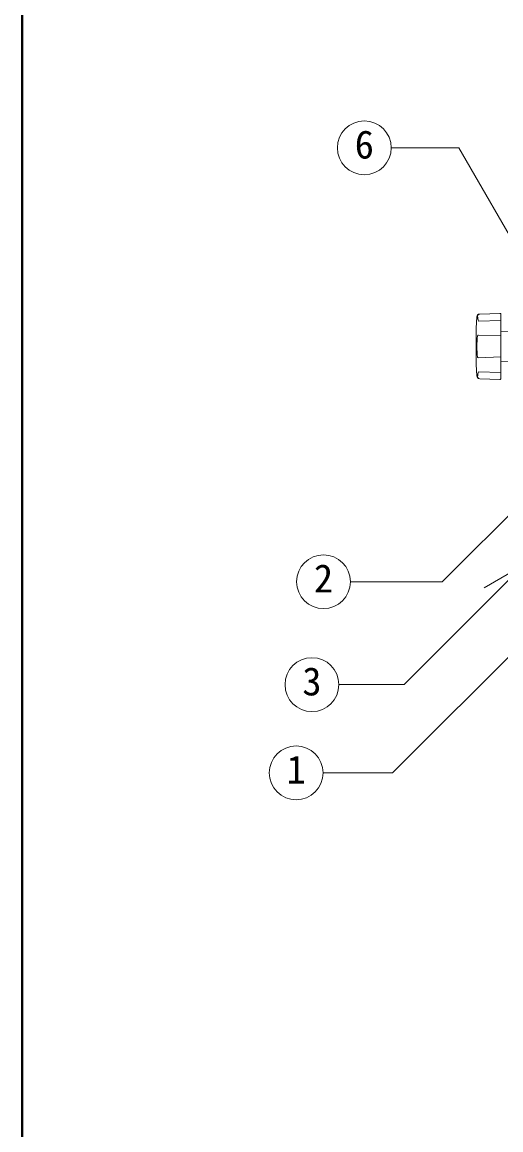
# Model space of a CAD drawing. Units: millimetres at full size, sheet at 1:10; details may follow other scales. Extents: x -2123 to 1927, y -1358 to 1452.
# Drawn here: x -2123 to -1812, y -638 to 83 of the extents above; entities that cross this region are included whole.
import ezdxf
from ezdxf.enums import TextEntityAlignment as Align

# ---------------------------------------------------------------- set-up
doc = ezdxf.new("R2010")
doc.units = ezdxf.units.MM
doc.header["$LTSCALE"] = 10
doc.layers.add('0-0', color=7, linetype='Continuous', lineweight=18)
doc.styles.add('ＭＳ ゴシック', font='')
doc.styles.get('ＭＳ ゴシック').set_extended_font_data('MS Gothic')

msp = doc.modelspace()

# ---------------------------------------------------------------- linework, layer by layer
at = {"layer": '0-0', "color": 1, "lineweight": 40}
msp.add_line((-2122.8, -1358.09), (-2122.8, 1451.91), dxfattribs=at)
at = {"layer": '0-0'}
for p, q in [((-1839.1, 1.1), (-1882.95, 1.1)), ((-1783.91, -94.49), (-1839.1, 1.1)), ((-1812.32, -106.62), (-1825.47, -107.05)), ((-1811.8, -149.05), (-1811.8, -107.12)), ((-1827.79, -116.32), (-1827.4, -108.94)), ((-1811.8, -111.15), (-1826.35, -111.64)), ((-1827.8, -139.32), (-1827.8, -116.85)), ((-1811.8, -121.23), (-1826.35, -120.75)), ((-1806.26, -118.55), (-1811.8, -118.09)), ((-1811.8, -134.94), (-1826.35, -135.43)), ((-1827.79, -139.85), (-1827.4, -147.23)), ((-1806.26, -137.62), (-1811.8, -138.09)), ((-1811.8, -145.02), (-1826.35, -144.54)), ((-1812.32, -149.55), (-1825.47, -149.13)), ((-1781.71, -213.01), (-1849.82, -281.12)), ((-1796.69, -270.16), (-1874.61, -348.07)), ((-1796.69, -270.16), (-1822.67, -285.16)), ((-1849.82, -281.12), (-1909.48, -281.12)), ((-1763.96, -287.32), (-1882.1, -405.46)), ((-1874.61, -348.07), (-1916.99, -348.07)), ((-1882.1, -405.46), (-1927.24, -405.46))]:
    msp.add_line(p, q, dxfattribs=at)
for centre in [(-1900.45, 1.1), (-1926.98, -281.12), (-1934.49, -348.07), (-1944.74, -405.46)]:
    msp.add_circle(centre, 17.5, dxfattribs=at)
for centre, radius, start, end in [((-1825.4, -109.05), 2, 91.84585, 176.98087), ((-1824.73, -108.58), 2.07, 141.26695, 176.97243), ((-1812.3, -107.12), 0.5, 0, 91.84585), ((-1816.84, -108.66), 9.96, 178.90936, 197.37998), ((-1817.8, -116.85), 10, 176.98087, 180), ((-1772.96, -128.09), 54.34, 172.70127, 187.29873), ((-1826.37, -121.25), 0.5, 88.09085, 172.70127), ((-1826.37, -134.93), 0.5, 187.29873, 271.90915), ((-1817.8, -139.32), 10, 180, 183.01913), ((-1825.4, -147.13), 2, 183.01913, 268.15415), ((-1816.84, -147.51), 9.96, 162.62002, 181.09064), ((-1824.73, -147.59), 2.07, 183.02757, 218.73305), ((-1812.3, -149.05), 0.5, 268.15415, 0)]:
    msp.add_arc(centre, radius, start, end, dxfattribs=at)

# ---------------------------------------------------------------- texts
at = {"layer": '0-0', "style": 'ＭＳ ゴシック'}
for s, p in [('6', (-1906.7, -11.4)), ('2', (-1933.23, -293.62)), ('3', (-1940.74, -360.57)), ('1', (-1950.99, -417.96))]:
    msp.add_text(s, height=18.33, dxfattribs=at).set_placement(p, align=Align.BOTTOM_LEFT)

doc.saveas('drawing.dxf')
